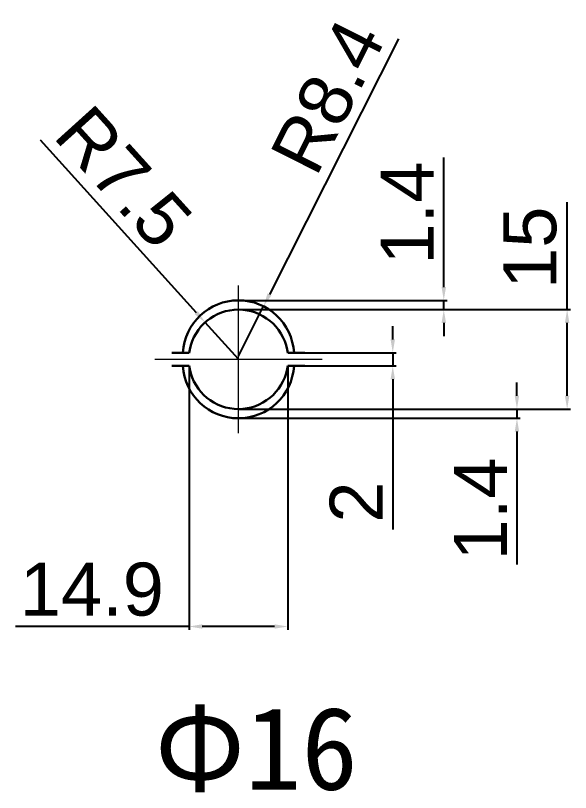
# Model space of a CAD drawing. Header units: millimetres. Extents: x 1526 to 31626, y -4643 to 9189.
# Drawn here: x 30176.3 to 30343.8, y 1187.3 to 1421.8 of the extents above; entities that cross this region are included whole.
import ezdxf

# ---------------------------------------------------------------- set-up
doc = ezdxf.new("R2010")
doc.units = ezdxf.units.MM
doc.layers.add('图层2', color=1, linetype='Continuous', lineweight=13)
doc.layers.add('图层4', color=250, linetype='Continuous', lineweight=13)
doc.styles.get("Standard").update_dxf_attribs({"font": 'arial.ttf'})
doc.dimstyles.new('ISO-25$0', dxfattribs={"dimscale": 2, "dimtxt": 4, "dimasz": 3, "dimexe": 0.5, "dimexo": 0, "dimgap": 1, "dimtad": 1, "dimtxsty": 'Standard', "dimcen": 3, "dimclrd": 150, "dimclre": 150, "dimadec": 0, "dimazin": 0, "dimtfac": 1, "dimtmove": 0, "dimatfit": 3, "dimfxl": 1, "dimlwd": -1, "dimarcsym": 0})
doc.dimstyles.new('ISO-25$4', dxfattribs={"dimscale": 3, "dimtxt": 4, "dimasz": 1, "dimexe": 0, "dimexo": 1, "dimtad": 1, "dimtih": 1, "dimtoh": 1, "dimtxsty": 'Standard', "dimcen": 2, "dimclrd": 5, "dimclre": 5, "dimclrt": 3, "dimadec": 0, "dimazin": 0, "dimtfac": 1, "dimtmove": 0, "dimatfit": 3, "dimfxl": 1, "dimarcsym": 0})

# ---------------------------------------------------------------- blocks, each defined once
blk = doc.blocks.new('*D1168')
at = {"layer": 'Defpoints', "color": 0, "transparency": 16777216}
for p in [(30233.56, 1329.19), (30243.62, 1318.06)]:
    blk.add_point(p, dxfattribs=at)
at = {"layer": '图层4', "color": 0, "lineweight": -2, "transparency": 16777216}
for p, q in [((30183.75, 1384.35), (30230.88, 1332.16)), ((30243.62, 1318.06), (30233.56, 1329.19))]:
    blk.add_line(p, q, dxfattribs=at)
at = {"layer": '图层4', "color": 0, "transparency": 16777216}
blk.add_solid([(30231.38, 1332.61), (30230.39, 1331.71), (30233.56, 1329.19)], dxfattribs=at)
at = {"layer": '图层4', "color": 0, "lineweight": 13, "transparency": 16777216, "insert": (30208.96, 1373.05), "char_height": 16, "attachment_point": 5, "rotation": 312.0909}
blk.add_mtext('R7.5', dxfattribs=at)
blk = doc.blocks.new('*D1169')
at = {"layer": 'Defpoints', "color": 0, "transparency": 16777216}
for p in [(30251.19, 1334.06), (30243.62, 1319.06)]:
    blk.add_point(p, dxfattribs=at)
at = {"layer": '图层4', "color": 0, "lineweight": -2, "transparency": 16777216}
for p, q in [((30291.94, 1414.84), (30252.99, 1337.63)), ((30243.62, 1319.06), (30251.19, 1334.06))]:
    blk.add_line(p, q, dxfattribs=at)
at = {"layer": '图层4', "color": 0, "transparency": 16777216}
blk.add_solid([(30252.39, 1337.93), (30253.58, 1337.33), (30251.19, 1334.06)], dxfattribs=at)
at = {"layer": '图层4', "color": 0, "lineweight": 13, "transparency": 16777216, "insert": (30270.62, 1397.38), "char_height": 16, "attachment_point": 5, "rotation": 63.229}
blk.add_mtext('R8.4', dxfattribs=at)
blk = doc.blocks.new('*D1170')
at = {"layer": 'Defpoints', "color": 0, "transparency": 16777216}
for p in [(30243.62, 1303.06), (30243.62, 1300.26), (30327.68, 1300.26)]:
    blk.add_point(p, dxfattribs=at)
at = {"layer": '图层4', "color": 0, "lineweight": -2, "transparency": 16777216}
for p, q in [((30327.68, 1307.06), (30327.68, 1311.06)), ((30243.62, 1303.06), (30328.68, 1303.06)), ((30327.68, 1303.06), (30327.68, 1300.26)), ((30243.62, 1300.26), (30328.68, 1300.26)), ((30327.68, 1296.26), (30327.68, 1256.12))]:
    blk.add_line(p, q, dxfattribs=at)
at = {"layer": '图层4', "color": 0, "transparency": 16777216}
for points in [[(30327.01, 1307.06), (30328.35, 1307.06), (30327.68, 1303.06)], [(30327.01, 1296.26), (30328.35, 1296.26), (30327.68, 1300.26)]]:
    blk.add_solid(points, dxfattribs=at)
at = {"layer": '图层4', "color": 0, "lineweight": 13, "transparency": 16777216, "insert": (30316.65, 1272.9), "char_height": 16, "attachment_point": 5, "rotation": 90}
blk.add_mtext('1.4', dxfattribs=at)
blk = doc.blocks.new('*D1171')
at = {"layer": 'Defpoints', "color": 0, "transparency": 16777216}
for p in [(30243.62, 1335.86), (30305.6, 1335.86), (30243.62, 1333.06)]:
    blk.add_point(p, dxfattribs=at)
at = {"layer": '图层4', "color": 0, "lineweight": -2, "transparency": 16777216}
for p, q in [((30305.6, 1339.86), (30305.6, 1378.97)), ((30243.62, 1335.86), (30306.6, 1335.86)), ((30305.6, 1333.06), (30305.6, 1335.86)), ((30243.62, 1333.06), (30306.6, 1333.06)), ((30305.6, 1329.06), (30305.6, 1325.06))]:
    blk.add_line(p, q, dxfattribs=at)
at = {"layer": '图层4', "color": 0, "transparency": 16777216}
for points in [[(30304.93, 1339.86), (30306.27, 1339.86), (30305.6, 1335.86)], [(30304.93, 1329.06), (30306.27, 1329.06), (30305.6, 1333.06)]]:
    blk.add_solid(points, dxfattribs=at)
at = {"layer": '图层4', "color": 0, "lineweight": 13, "transparency": 16777216, "insert": (30294.57, 1362.19), "char_height": 16, "attachment_point": 5, "rotation": 90}
blk.add_mtext('1.4', dxfattribs=at)
blk = doc.blocks.new('*D1172')
at = {"layer": 'Defpoints', "color": 0, "transparency": 16777216}
for p in [(30263.69, 1320.06), (30290.2, 1320.06), (30263.69, 1316.06)]:
    blk.add_point(p, dxfattribs=at)
at = {"layer": '图层4', "color": 0, "lineweight": -2, "transparency": 16777216}
for p, q in [((30290.2, 1324.06), (30290.2, 1328.06)), ((30263.69, 1320.06), (30291.2, 1320.06)), ((30290.2, 1320.06), (30290.2, 1316.06)), ((30263.69, 1316.06), (30291.2, 1316.06)), ((30290.2, 1312.06), (30290.2, 1266.68))]:
    blk.add_line(p, q, dxfattribs=at)
at = {"layer": '图层4', "color": 0, "transparency": 16777216}
for points in [[(30289.53, 1324.06), (30290.86, 1324.06), (30290.2, 1320.06)], [(30289.53, 1312.06), (30290.86, 1312.06), (30290.2, 1316.06)]]:
    blk.add_solid(points, dxfattribs=at)
at = {"layer": '图层4', "color": 0, "lineweight": 13, "transparency": 16777216, "insert": (30279.16, 1274.98), "char_height": 16, "attachment_point": 5, "rotation": 90}
blk.add_mtext('2', dxfattribs=at)
blk = doc.blocks.new('*D1173')
at = {"layer": 'Defpoints', "color": 0, "transparency": 16777216}
for p in [(30243.62, 1333.06), (30342.83, 1333.06), (30243.62, 1303.06)]:
    blk.add_point(p, dxfattribs=at)
at = {"layer": '图层4', "color": 0, "lineweight": -2, "transparency": 16777216}
for p, q in [((30342.83, 1333.06), (30342.83, 1365.49)), ((30243.62, 1333.06), (30343.83, 1333.06)), ((30342.83, 1307.06), (30342.83, 1329.06)), ((30243.62, 1303.06), (30343.83, 1303.06))]:
    blk.add_line(p, q, dxfattribs=at)
at = {"layer": '图层4', "color": 0, "transparency": 16777216}
for points in [[(30342.16, 1329.06), (30343.5, 1329.06), (30342.83, 1333.06)], [(30342.16, 1307.06), (30343.5, 1307.06), (30342.83, 1303.06)]]:
    blk.add_solid(points, dxfattribs=at)
at = {"layer": '图层4', "color": 0, "lineweight": 13, "transparency": 16777216, "insert": (30331.66, 1351.73), "char_height": 16, "attachment_point": 5, "rotation": 90}
blk.add_mtext('15', dxfattribs=at)
blk = doc.blocks.new('*D1174')
at = {"layer": 'Defpoints', "color": 0, "transparency": 16777216}
for p in [(30228.72, 1316.06), (30258.52, 1316.06), (30258.52, 1237.42)]:
    blk.add_point(p, dxfattribs=at)
at = {"layer": '图层4', "color": 0, "lineweight": -2, "transparency": 16777216}
for p, q in [((30228.72, 1316.06), (30228.72, 1236.42)), ((30258.52, 1316.06), (30258.52, 1236.42)), ((30228.72, 1237.42), (30176.34, 1237.42)), ((30254.52, 1237.42), (30232.72, 1237.42))]:
    blk.add_line(p, q, dxfattribs=at)
at = {"layer": '图层4', "color": 0, "transparency": 16777216}
for points in [[(30232.72, 1238.09), (30232.72, 1236.76), (30228.72, 1237.42)], [(30254.52, 1238.09), (30254.52, 1236.76), (30258.52, 1237.42)]]:
    blk.add_solid(points, dxfattribs=at)
at = {"layer": '图层4', "color": 0, "lineweight": 13, "transparency": 16777216, "insert": (30199.38, 1248.59), "char_height": 16, "attachment_point": 5}
blk.add_mtext('14.9', dxfattribs=at)

msp = doc.modelspace()

# ---------------------------------------------------------------- linework, layer by layer
at = {"layer": '图层2', "lineweight": 13, "ltscale": 3}
for p, q in [((30243.61803, 1295.77484), (30243.61803, 1340.34826)), ((30218.37062, 1318.06155), (30268.86544, 1318.06155))]:
    msp.add_line(p, q, dxfattribs=at)
at = {"layer": '图层2', "color": 0, "lineweight": 30}
for p, q in [((30228.71803, 1320.06155), (30228.91802, 1321.04644)), ((30258.51803, 1320.06155), (30258.31805, 1321.04644)), ((30223.54433, 1320.06155), (30228.71803, 1320.06155)), ((30258.51803, 1320.06155), (30263.69174, 1320.06155)), ((30223.54433, 1316.06155), (30228.71803, 1316.06155)), ((30228.71803, 1316.06155), (30228.91802, 1315.07666)), ((30258.51803, 1316.06155), (30258.31805, 1315.07666)), ((30258.51803, 1316.06155), (30263.69174, 1316.06155))]:
    msp.add_line(p, q, dxfattribs=at)
for centre, radius, start, end in [((30243.61803, 1319.06155), 16.8, 3.4124802, 176.5875198), ((30243.61803, 1318.06155), 15, 11.4780545, 168.5219455), ((30243.61803, 1317.06155), 16.8, 183.4124802, 356.5875198), ((30243.61803, 1318.06155), 15, 191.4780545, 348.5219455)]:
    msp.add_arc(centre, radius, start, end, dxfattribs=at)

# ---------------------------------------------------------------- texts
at = {"lineweight": 13, "insert": (30218.33441, 1213.15048), "char_height": 25, "width": 145.8888889, "attachment_point": 1}
msp.add_mtext('{\\fSimSun|b0|i0|c134|p54;\\C1;Φ16}', dxfattribs=at)

# ---------------------------------------------------------------- dimensions: what is measured, and where the dimension line sits
at = {"layer": '图层4', "color": 0, "lineweight": 13}
for center, mpoint, text, picture, middle in [((30243.61803, 1319.06155), (30251.18518, 1334.06082), 'R8.4', '*D1169', (30280.59174, 1392.34923)), ((30243.61803, 1318.06155), (30233.56339, 1329.19278), 'R7.5', '*D1168', (30200.69117, 1365.58477))]:
    dim = msp.add_radius_dim(center=center, mpoint=mpoint, text=text, dimstyle='ISO-25$4', override={"dimscale": 1, "dimtxt": 16, "dimasz": 4, "dimexe": 1, "dimexo": 0, "dimgap": 3, "dimtih": 0, "dimtoh": 0, "dimcen": 2.5, "dimclrd": 0, "dimclre": 0, "dimclrt": 0}, dxfattribs=at)
    dim.commit()
    dim.dimension.update_dxf_attribs({"geometry": picture, "text_midpoint": middle, "dimtype": 164})
for base, p1, p2, text, picture, middle in [((30305.60097, 1335.86155), (30243.61803, 1333.06155), (30243.61803, 1335.86155), '1.4', '*D1171', (30305.60097, 1362.19488)), ((30342.8313, 1333.06155), (30243.61803, 1303.06155), (30243.61803, 1333.06155), '15', '*D1173', (30342.8313, 1351.72821)), ((30290.19666, 1320.06155), (30263.69174, 1316.06155), (30263.69174, 1320.06155), '2', '*D1172', (30290.19666, 1274.98102)), ((30327.68138, 1300.26155), (30243.61803, 1303.06155), (30243.61803, 1300.26155), '1.4', '*D1170', (30327.68138, 1272.90053))]:
    dim = msp.add_linear_dim(base=base, p1=p1, p2=p2, angle=90, text=text, dimstyle='ISO-25$0', override={"dimscale": 1, "dimtxt": 16, "dimasz": 4, "dimexe": 1, "dimgap": 3, "dimcen": 2.5, "dimclrd": 0, "dimclre": 0, "dimlwd": 65534}, dxfattribs=at)
    dim.commit()
    dim.dimension.update_dxf_attribs({"geometry": picture, "text_midpoint": middle, "dimtype": 160})
dim = msp.add_linear_dim(base=(30258.51803, 1237.42459), p1=(30228.71803, 1316.06155), p2=(30258.51803, 1316.06155), text='14.9', dimstyle='ISO-25$0', override={"dimscale": 1, "dimtxt": 16, "dimasz": 4, "dimexe": 1, "dimgap": 3, "dimcen": 2.5, "dimclrd": 0, "dimclre": 0, "dimlwd": 65534}, dxfattribs=at)
dim.commit()
dim.dimension.update_dxf_attribs({"geometry": '*D1174', "text_midpoint": (30199.3847, 1237.42459), "dimtype": 160})

doc.saveas('drawing.dxf')
